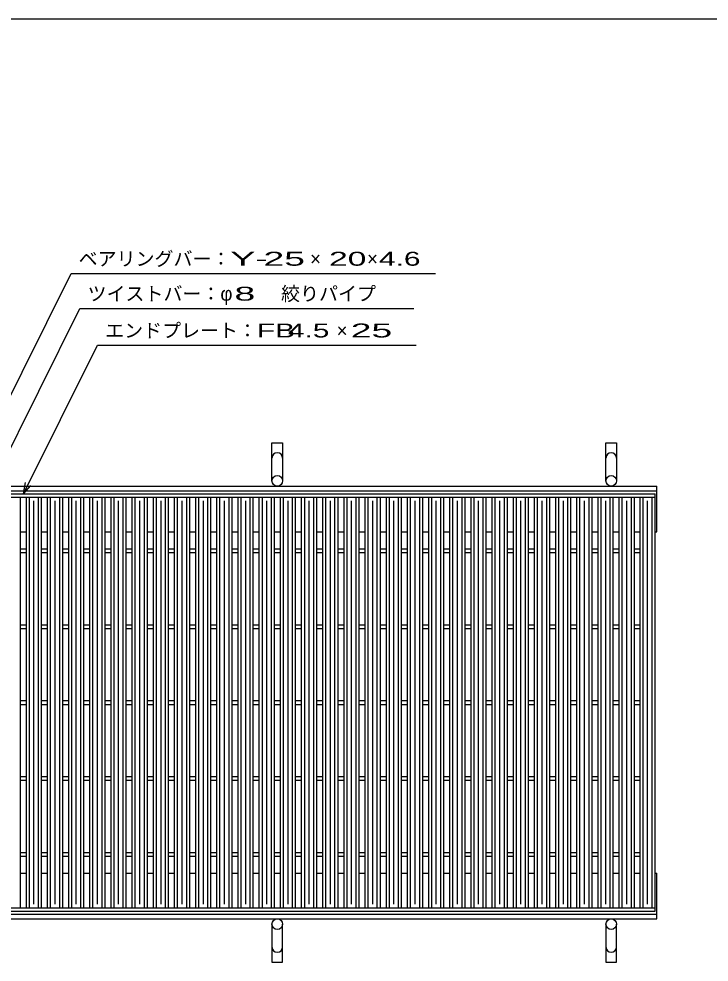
# Model space of a CAD drawing. Units: millimetres, scale not verified. Extents: x -1820 to 1724, y -1285 to 1059.
# Drawn here: x -1268 to -359, y -184 to 1059 of the extents above; entities that cross this region are included whole.
import ezdxf
from ezdxf.enums import TextEntityAlignment as Align

# ---------------------------------------------------------------- set-up
doc = ezdxf.new("R2010")
doc.units = ezdxf.units.MM
doc.header["$LTSCALE"] = 10
for name, color, linetype, lineweight in [('0_2', 150, 'Continuous', 25), ('16', 3, 'Continuous', 25), ('19', 6, 'Continuous', 25), ('22', 2, 'Continuous', 25)]:
    doc.layers.add(name, color=color, linetype=linetype, lineweight=lineweight)
doc.styles.add('ベクトル', font='')
doc.styles.get('ベクトル').set_extended_font_data('ベクトル')

msp = doc.modelspace()

# ---------------------------------------------------------------- linework, layer by layer
at = {"layer": '0_2'}
msp.add_line((-1736, 1059), (1724, 1059), dxfattribs=at)
at = {"layer": '16'}
for p, q in [((-1426, 433.5), (-430, 433.5)), ((-1426, 429), (-430, 429)), ((-1286.5, 429), (-1266.5, 429)), ((-1266.5, -112), (-1266.5, 429)), ((-1258.6, -112), (-1258.6, 429)), ((-1258.6, 429), (-1238.6, 429)), ((-1254.6, -112), (-1254.6, 429)), ((-1248.6, -107), (-1248.6, 424)), ((-1242.6, -112), (-1242.6, 429)), ((-1238.6, -112), (-1238.6, 429)), ((-1230.7, -112), (-1230.7, 429)), ((-1230.7, 429), (-1210.7, 429)), ((-1226.7, -112), (-1226.7, 429)), ((-1220.7, -107), (-1220.7, 424)), ((-1214.7, -112), (-1214.7, 429)), ((-1210.7, -112), (-1210.7, 429)), ((-1202.8, -112), (-1202.8, 429)), ((-1202.8, 429), (-1182.8, 429)), ((-1198.8, -112), (-1198.8, 429)), ((-1192.8, -107), (-1192.8, 424)), ((-1186.8, -112), (-1186.8, 429)), ((-1182.8, -112), (-1182.8, 429)), ((-1174.9, -112), (-1174.9, 429)), ((-1174.9, 429), (-1154.9, 429)), ((-1170.9, -112), (-1170.9, 429)), ((-1164.9, -107), (-1164.9, 424)), ((-1158.9, -112), (-1158.9, 429)), ((-1154.9, -112), (-1154.9, 429)), ((-1147, -112), (-1147, 429)), ((-1147, 429), (-1127, 429)), ((-1143, -112), (-1143, 429)), ((-1137, -107), (-1137, 424)), ((-1131, -112), (-1131, 429)), ((-1127, -112), (-1127, 429)), ((-1119.1, -112), (-1119.1, 429)), ((-1119.1, 429), (-1099.1, 429)), ((-1115.1, -112), (-1115.1, 429)), ((-1109.1, -107), (-1109.1, 424)), ((-1103.1, -112), (-1103.1, 429)), ((-1099.1, -112), (-1099.1, 429)), ((-1091.2, -112), (-1091.2, 429)), ((-1091.2, 429), (-1071.2, 429)), ((-1087.2, -112), (-1087.2, 429)), ((-1081.2, -107), (-1081.2, 424)), ((-1075.2, -112), (-1075.2, 429)), ((-1071.2, -112), (-1071.2, 429)), ((-1063.3, -112), (-1063.3, 429)), ((-1063.3, 429), (-1043.3, 429)), ((-1059.3, -112), (-1059.3, 429)), ((-1053.3, -107), (-1053.3, 424)), ((-1047.3, -112), (-1047.3, 429)), ((-1043.3, -112), (-1043.3, 429)), ((-1035.4, -112), (-1035.4, 429)), ((-1035.4, 429), (-1015.4, 429)), ((-1031.4, -112), (-1031.4, 429)), ((-1025.4, -107), (-1025.4, 424)), ((-1019.4, -112), (-1019.4, 429)), ((-1015.4, -112), (-1015.4, 429)), ((-1007.5, -112), (-1007.5, 429)), ((-1007.5, 429), (-987.5, 429)), ((-1003.5, -112), (-1003.5, 429)), ((-997.5, -107), (-997.5, 424)), ((-991.5, -112), (-991.5, 429)), ((-987.5, -112), (-987.5, 429)), ((-979.6, -112), (-979.6, 429)), ((-979.6, 429), (-959.6, 429)), ((-975.6, -112), (-975.6, 429)), ((-969.6, -107), (-969.6, 424)), ((-963.6, -112), (-963.6, 429)), ((-959.6, -112), (-959.6, 429)), ((-951.7, -112), (-951.7, 429)), ((-951.7, 429), (-931.7, 429)), ((-947.7, -112), (-947.7, 429)), ((-941.7, -107), (-941.7, 424)), ((-935.7, -112), (-935.7, 429)), ((-931.7, -112), (-931.7, 429)), ((-923.8, -112), (-923.8, 429)), ((-923.8, 429), (-903.8, 429)), ((-919.8, -112), (-919.8, 429)), ((-913.8, -107), (-913.8, 424)), ((-907.8, -112), (-907.8, 429)), ((-903.8, -112), (-903.8, 429)), ((-895.9, -112), (-895.9, 429)), ((-895.9, 429), (-875.9, 429)), ((-891.9, -112), (-891.9, 429)), ((-885.9, -107), (-885.9, 424)), ((-879.9, -112), (-879.9, 429)), ((-875.9, -112), (-875.9, 429)), ((-868, -112), (-868, 429)), ((-868, 429), (-848, 429)), ((-864, -112), (-864, 429)), ((-858, -107), (-858, 424)), ((-852, -112), (-852, 429)), ((-848, -112), (-848, 429)), ((-840.1, -112), (-840.1, 429)), ((-840.1, 429), (-820.1, 429)), ((-836.1, -112), (-836.1, 429)), ((-830.1, -107), (-830.1, 424)), ((-824.1, -112), (-824.1, 429)), ((-820.1, -112), (-820.1, 429)), ((-812.2, -112), (-812.2, 429)), ((-812.2, 429), (-792.2, 429)), ((-808.2, -112), (-808.2, 429)), ((-802.2, -107), (-802.2, 424)), ((-796.2, -112), (-796.2, 429)), ((-792.2, -112), (-792.2, 429)), ((-784.3, -112), (-784.3, 429)), ((-784.3, 429), (-764.3, 429)), ((-780.3, -112), (-780.3, 429)), ((-774.3, -107), (-774.3, 424)), ((-768.3, -112), (-768.3, 429)), ((-764.3, -112), (-764.3, 429)), ((-756.4, -112), (-756.4, 429)), ((-756.4, 429), (-736.4, 429)), ((-752.4, -112), (-752.4, 429)), ((-746.4, -107), (-746.4, 424)), ((-740.4, -112), (-740.4, 429)), ((-736.4, -112), (-736.4, 429)), ((-728.5, -112), (-728.5, 429)), ((-728.5, 429), (-708.5, 429)), ((-724.5, -112), (-724.5, 429)), ((-718.5, -107), (-718.5, 424)), ((-712.5, -112), (-712.5, 429)), ((-708.5, -112), (-708.5, 429)), ((-700.6, -112), (-700.6, 429)), ((-700.6, 429), (-680.6, 429)), ((-696.6, -112), (-696.6, 429)), ((-690.6, -107), (-690.6, 424)), ((-684.6, -112), (-684.6, 429)), ((-680.6, -112), (-680.6, 429)), ((-672.7, -112), (-672.7, 429)), ((-672.7, 429), (-652.7, 429)), ((-668.7, -112), (-668.7, 429)), ((-662.7, -107), (-662.7, 424)), ((-656.7, -112), (-656.7, 429)), ((-652.7, -112), (-652.7, 429)), ((-644.8, -112), (-644.8, 429)), ((-644.8, 429), (-624.8, 429)), ((-640.8, -112), (-640.8, 429)), ((-634.8, -107), (-634.8, 424)), ((-628.8, -112), (-628.8, 429)), ((-624.8, -112), (-624.8, 429)), ((-616.9, -112), (-616.9, 429)), ((-616.9, 429), (-596.9, 429)), ((-612.9, -112), (-612.9, 429)), ((-606.9, -107), (-606.9, 424)), ((-600.9, -112), (-600.9, 429)), ((-596.9, -112), (-596.9, 429)), ((-589, -112), (-589, 429)), ((-589, 429), (-569, 429)), ((-585, -112), (-585, 429)), ((-579, -107), (-579, 424)), ((-573, -112), (-573, 429)), ((-569, -112), (-569, 429)), ((-561.1, -112), (-561.1, 429)), ((-561.1, 429), (-541.1, 429)), ((-557.1, -112), (-557.1, 429)), ((-551.1, -107), (-551.1, 424)), ((-545.1, -112), (-545.1, 429)), ((-541.1, -112), (-541.1, 429)), ((-533.2, -112), (-533.2, 429)), ((-533.2, 429), (-513.2, 429)), ((-529.2, -112), (-529.2, 429)), ((-523.2, -107), (-523.2, 424)), ((-517.2, -112), (-517.2, 429)), ((-513.2, -112), (-513.2, 429)), ((-505.3, -112), (-505.3, 429)), ((-505.3, 429), (-485.3, 429)), ((-501.3, -112), (-501.3, 429)), ((-495.3, -107), (-495.3, 424)), ((-489.3, -112), (-489.3, 429)), ((-485.3, -112), (-485.3, 429)), ((-477.4, -112), (-477.4, 429)), ((-477.4, 429), (-457.4, 429)), ((-473.4, -112), (-473.4, 429)), ((-467.4, -107), (-467.4, 424)), ((-461.4, -112), (-461.4, 429)), ((-457.4, -112), (-457.4, 429)), ((-450, -112), (-450, 429)), ((-450, 429), (-430, 429)), ((-446, -112), (-446, 429)), ((-440, -107), (-440, 424)), ((-434, -112), (-434, 429)), ((-430, 429), (-430, 433.5)), ((-430, -112), (-430, 429)), ((-1266.5, 361), (-1258.6, 361)), ((-1238.6, 361), (-1230.7, 361)), ((-1210.7, 361), (-1202.8, 361)), ((-1182.8, 361), (-1174.9, 361)), ((-1154.9, 361), (-1147, 361)), ((-1127, 361), (-1119.1, 361)), ((-1099.1, 361), (-1091.2, 361)), ((-1071.2, 361), (-1063.3, 361)), ((-1043.3, 361), (-1035.4, 361)), ((-1015.4, 361), (-1007.5, 361)), ((-987.5, 361), (-979.6, 361)), ((-959.6, 361), (-951.7, 361)), ((-931.7, 361), (-923.8, 361)), ((-903.8, 361), (-895.9, 361)), ((-875.9, 361), (-868, 361)), ((-848, 361), (-840.1, 361)), ((-820.1, 361), (-812.2, 361)), ((-792.2, 361), (-784.3, 361)), ((-764.3, 361), (-756.4, 361)), ((-736.4, 361), (-728.5, 361)), ((-708.5, 361), (-700.6, 361)), ((-680.6, 361), (-672.7, 361)), ((-652.7, 361), (-644.8, 361)), ((-624.8, 361), (-616.9, 361)), ((-596.9, 361), (-589, 361)), ((-569, 361), (-561.1, 361)), ((-541.1, 361), (-533.2, 361)), ((-513.2, 361), (-505.3, 361)), ((-485.3, 361), (-477.4, 361)), ((-457.4, 361), (-449.5, 361)), ((-1266.5, 356), (-1258.6, 356)), ((-1238.6, 356), (-1230.7, 356)), ((-1210.7, 356), (-1202.8, 356)), ((-1182.8, 356), (-1174.9, 356)), ((-1154.9, 356), (-1147, 356)), ((-1127, 356), (-1119.1, 356)), ((-1099.1, 356), (-1091.2, 356)), ((-1071.2, 356), (-1063.3, 356)), ((-1043.3, 356), (-1035.4, 356)), ((-1015.4, 356), (-1007.5, 356)), ((-987.5, 356), (-979.6, 356)), ((-959.6, 356), (-951.7, 356)), ((-931.7, 356), (-923.8, 356)), ((-903.8, 356), (-895.9, 356)), ((-875.9, 356), (-868, 356)), ((-848, 356), (-840.1, 356)), ((-820.1, 356), (-812.2, 356)), ((-792.2, 356), (-784.3, 356)), ((-764.3, 356), (-756.4, 356)), ((-736.4, 356), (-728.5, 356)), ((-708.5, 356), (-700.6, 356)), ((-680.6, 356), (-672.7, 356)), ((-652.7, 356), (-644.8, 356)), ((-624.8, 356), (-616.9, 356)), ((-596.9, 356), (-589, 356)), ((-569, 356), (-561.1, 356)), ((-541.1, 356), (-533.2, 356)), ((-513.2, 356), (-505.3, 356)), ((-485.3, 356), (-477.4, 356)), ((-457.4, 356), (-449.5, 356)), ((-1266.5, 261), (-1258.6, 261)), ((-1238.6, 261), (-1230.7, 261)), ((-1210.7, 261), (-1202.8, 261)), ((-1182.8, 261), (-1174.9, 261)), ((-1154.9, 261), (-1147, 261)), ((-1127, 261), (-1119.1, 261)), ((-1099.1, 261), (-1091.2, 261)), ((-1071.2, 261), (-1063.3, 261)), ((-1043.3, 261), (-1035.4, 261)), ((-1015.4, 261), (-1007.5, 261)), ((-987.5, 261), (-979.6, 261)), ((-959.6, 261), (-951.7, 261)), ((-931.7, 261), (-923.8, 261)), ((-903.8, 261), (-895.9, 261)), ((-875.9, 261), (-868, 261)), ((-848, 261), (-840.1, 261)), ((-820.1, 261), (-812.2, 261)), ((-792.2, 261), (-784.3, 261)), ((-764.3, 261), (-756.4, 261)), ((-736.4, 261), (-728.5, 261)), ((-708.5, 261), (-700.6, 261)), ((-680.6, 261), (-672.7, 261)), ((-652.7, 261), (-644.8, 261)), ((-624.8, 261), (-616.9, 261)), ((-596.9, 261), (-589, 261)), ((-569, 261), (-561.1, 261)), ((-541.1, 261), (-533.2, 261)), ((-513.2, 261), (-505.3, 261)), ((-485.3, 261), (-477.4, 261)), ((-457.4, 261), (-449.5, 261)), ((-1266.5, 256), (-1258.6, 256)), ((-1238.6, 256), (-1230.7, 256)), ((-1210.7, 256), (-1202.8, 256)), ((-1182.8, 256), (-1174.9, 256)), ((-1154.9, 256), (-1147, 256)), ((-1127, 256), (-1119.1, 256)), ((-1099.1, 256), (-1091.2, 256)), ((-1071.2, 256), (-1063.3, 256)), ((-1043.3, 256), (-1035.4, 256)), ((-1015.4, 256), (-1007.5, 256)), ((-987.5, 256), (-979.6, 256)), ((-959.6, 256), (-951.7, 256)), ((-931.7, 256), (-923.8, 256)), ((-903.8, 256), (-895.9, 256)), ((-875.9, 256), (-868, 256)), ((-848, 256), (-840.1, 256)), ((-820.1, 256), (-812.2, 256)), ((-792.2, 256), (-784.3, 256)), ((-764.3, 256), (-756.4, 256)), ((-736.4, 256), (-728.5, 256)), ((-708.5, 256), (-700.6, 256)), ((-680.6, 256), (-672.7, 256)), ((-652.7, 256), (-644.8, 256)), ((-624.8, 256), (-616.9, 256)), ((-596.9, 256), (-589, 256)), ((-569, 256), (-561.1, 256)), ((-541.1, 256), (-533.2, 256)), ((-513.2, 256), (-505.3, 256)), ((-485.3, 256), (-477.4, 256)), ((-457.4, 256), (-449.5, 256)), ((-1266.5, 161), (-1258.6, 161)), ((-1266.5, 156), (-1258.6, 156)), ((-1238.6, 161), (-1230.7, 161)), ((-1238.6, 156), (-1230.7, 156)), ((-1210.7, 161), (-1202.8, 161)), ((-1210.7, 156), (-1202.8, 156)), ((-1182.8, 161), (-1174.9, 161)), ((-1182.8, 156), (-1174.9, 156)), ((-1154.9, 161), (-1147, 161)), ((-1154.9, 156), (-1147, 156)), ((-1127, 161), (-1119.1, 161)), ((-1127, 156), (-1119.1, 156)), ((-1099.1, 161), (-1091.2, 161)), ((-1099.1, 156), (-1091.2, 156)), ((-1071.2, 161), (-1063.3, 161)), ((-1071.2, 156), (-1063.3, 156)), ((-1043.3, 161), (-1035.4, 161)), ((-1043.3, 156), (-1035.4, 156)), ((-1015.4, 161), (-1007.5, 161)), ((-1015.4, 156), (-1007.5, 156)), ((-987.5, 161), (-979.6, 161)), ((-987.5, 156), (-979.6, 156)), ((-959.6, 161), (-951.7, 161)), ((-959.6, 156), (-951.7, 156)), ((-931.7, 161), (-923.8, 161)), ((-931.7, 156), (-923.8, 156)), ((-903.8, 161), (-895.9, 161)), ((-903.8, 156), (-895.9, 156)), ((-875.9, 161), (-868, 161)), ((-875.9, 156), (-868, 156)), ((-848, 161), (-840.1, 161)), ((-848, 156), (-840.1, 156)), ((-820.1, 161), (-812.2, 161)), ((-820.1, 156), (-812.2, 156)), ((-792.2, 161), (-784.3, 161)), ((-792.2, 156), (-784.3, 156)), ((-764.3, 161), (-756.4, 161)), ((-764.3, 156), (-756.4, 156)), ((-736.4, 161), (-728.5, 161)), ((-736.4, 156), (-728.5, 156)), ((-708.5, 161), (-700.6, 161)), ((-708.5, 156), (-700.6, 156)), ((-680.6, 161), (-672.7, 161)), ((-680.6, 156), (-672.7, 156)), ((-652.7, 161), (-644.8, 161)), ((-652.7, 156), (-644.8, 156)), ((-624.8, 161), (-616.9, 161)), ((-624.8, 156), (-616.9, 156)), ((-596.9, 161), (-589, 161)), ((-596.9, 156), (-589, 156)), ((-569, 161), (-561.1, 161)), ((-569, 156), (-561.1, 156)), ((-541.1, 161), (-533.2, 161)), ((-541.1, 156), (-533.2, 156)), ((-513.2, 161), (-505.3, 161)), ((-513.2, 156), (-505.3, 156)), ((-485.3, 161), (-477.4, 161)), ((-485.3, 156), (-477.4, 156)), ((-457.4, 161), (-449.5, 161)), ((-457.4, 156), (-449.5, 156)), ((-1266.5, 61), (-1258.6, 61)), ((-1266.5, 56), (-1258.6, 56)), ((-1238.6, 61), (-1230.7, 61)), ((-1238.6, 56), (-1230.7, 56)), ((-1210.7, 61), (-1202.8, 61)), ((-1210.7, 56), (-1202.8, 56)), ((-1182.8, 61), (-1174.9, 61)), ((-1182.8, 56), (-1174.9, 56)), ((-1154.9, 61), (-1147, 61)), ((-1154.9, 56), (-1147, 56)), ((-1127, 61), (-1119.1, 61)), ((-1127, 56), (-1119.1, 56)), ((-1099.1, 61), (-1091.2, 61)), ((-1099.1, 56), (-1091.2, 56)), ((-1071.2, 61), (-1063.3, 61)), ((-1071.2, 56), (-1063.3, 56)), ((-1043.3, 61), (-1035.4, 61)), ((-1043.3, 56), (-1035.4, 56)), ((-1015.4, 61), (-1007.5, 61)), ((-1015.4, 56), (-1007.5, 56)), ((-987.5, 61), (-979.6, 61)), ((-987.5, 56), (-979.6, 56)), ((-959.6, 61), (-951.7, 61)), ((-959.6, 56), (-951.7, 56)), ((-931.7, 61), (-923.8, 61)), ((-931.7, 56), (-923.8, 56)), ((-903.8, 61), (-895.9, 61)), ((-903.8, 56), (-895.9, 56)), ((-875.9, 61), (-868, 61)), ((-875.9, 56), (-868, 56)), ((-848, 61), (-840.1, 61)), ((-848, 56), (-840.1, 56)), ((-820.1, 61), (-812.2, 61)), ((-820.1, 56), (-812.2, 56)), ((-792.2, 61), (-784.3, 61)), ((-792.2, 56), (-784.3, 56)), ((-764.3, 61), (-756.4, 61)), ((-764.3, 56), (-756.4, 56)), ((-736.4, 61), (-728.5, 61)), ((-736.4, 56), (-728.5, 56)), ((-708.5, 61), (-700.6, 61)), ((-708.5, 56), (-700.6, 56)), ((-680.6, 61), (-672.7, 61)), ((-680.6, 56), (-672.7, 56)), ((-652.7, 61), (-644.8, 61)), ((-652.7, 56), (-644.8, 56)), ((-624.8, 61), (-616.9, 61)), ((-624.8, 56), (-616.9, 56)), ((-596.9, 61), (-589, 61)), ((-596.9, 56), (-589, 56)), ((-569, 61), (-561.1, 61)), ((-569, 56), (-561.1, 56)), ((-541.1, 61), (-533.2, 61)), ((-541.1, 56), (-533.2, 56)), ((-513.2, 61), (-505.3, 61)), ((-513.2, 56), (-505.3, 56)), ((-485.3, 61), (-477.4, 61)), ((-485.3, 56), (-477.4, 56)), ((-457.4, 61), (-449.5, 61)), ((-457.4, 56), (-449.5, 56)), ((-1266.5, -39), (-1258.6, -39)), ((-1266.5, -44), (-1258.6, -44)), ((-1238.6, -39), (-1230.7, -39)), ((-1238.6, -44), (-1230.7, -44)), ((-1210.7, -39), (-1202.8, -39)), ((-1210.7, -44), (-1202.8, -44)), ((-1182.8, -39), (-1174.9, -39)), ((-1182.8, -44), (-1174.9, -44)), ((-1154.9, -39), (-1147, -39)), ((-1154.9, -44), (-1147, -44)), ((-1127, -39), (-1119.1, -39)), ((-1127, -44), (-1119.1, -44)), ((-1099.1, -39), (-1091.2, -39)), ((-1099.1, -44), (-1091.2, -44)), ((-1071.2, -39), (-1063.3, -39)), ((-1071.2, -44), (-1063.3, -44)), ((-1043.3, -39), (-1035.4, -39)), ((-1043.3, -44), (-1035.4, -44)), ((-1015.4, -39), (-1007.5, -39)), ((-1015.4, -44), (-1007.5, -44)), ((-987.5, -39), (-979.6, -39)), ((-987.5, -44), (-979.6, -44)), ((-959.6, -39), (-951.7, -39)), ((-959.6, -44), (-951.7, -44)), ((-931.7, -39), (-923.8, -39)), ((-931.7, -44), (-923.8, -44)), ((-903.8, -39), (-895.9, -39)), ((-903.8, -44), (-895.9, -44)), ((-875.9, -39), (-868, -39)), ((-875.9, -44), (-868, -44)), ((-848, -39), (-840.1, -39)), ((-848, -44), (-840.1, -44)), ((-820.1, -39), (-812.2, -39)), ((-820.1, -44), (-812.2, -44)), ((-792.2, -39), (-784.3, -39)), ((-792.2, -44), (-784.3, -44)), ((-764.3, -39), (-756.4, -39)), ((-764.3, -44), (-756.4, -44)), ((-736.4, -39), (-728.5, -39)), ((-736.4, -44), (-728.5, -44)), ((-708.5, -39), (-700.6, -39)), ((-708.5, -44), (-700.6, -44)), ((-680.6, -39), (-672.7, -39)), ((-680.6, -44), (-672.7, -44)), ((-652.7, -39), (-644.8, -39)), ((-652.7, -44), (-644.8, -44)), ((-624.8, -39), (-616.9, -39)), ((-624.8, -44), (-616.9, -44)), ((-596.9, -39), (-589, -39)), ((-596.9, -44), (-589, -44)), ((-569, -39), (-561.1, -39)), ((-569, -44), (-561.1, -44)), ((-541.1, -39), (-533.2, -39)), ((-541.1, -44), (-533.2, -44)), ((-513.2, -39), (-505.3, -39)), ((-513.2, -44), (-505.3, -44)), ((-485.3, -39), (-477.4, -39)), ((-485.3, -44), (-477.4, -44)), ((-457.4, -39), (-449.5, -39)), ((-457.4, -44), (-449.5, -44)), ((-1426, -112), (-430, -112)), ((-1426, -116.5), (-430, -116.5)), ((-1286.5, -112), (-1266.5, -112)), ((-1258.6, -112), (-1238.6, -112)), ((-1230.7, -112), (-1210.7, -112)), ((-1202.8, -112), (-1182.8, -112)), ((-1174.9, -112), (-1154.9, -112)), ((-1147, -112), (-1127, -112)), ((-1119.1, -112), (-1099.1, -112)), ((-1091.2, -112), (-1071.2, -112)), ((-1063.3, -112), (-1043.3, -112)), ((-1035.4, -112), (-1015.4, -112)), ((-1007.5, -112), (-987.5, -112)), ((-979.6, -112), (-959.6, -112)), ((-951.7, -112), (-931.7, -112)), ((-923.8, -112), (-903.8, -112)), ((-895.9, -112), (-875.9, -112)), ((-868, -112), (-848, -112)), ((-840.1, -112), (-820.1, -112)), ((-812.2, -112), (-792.2, -112)), ((-784.3, -112), (-764.3, -112)), ((-756.4, -112), (-736.4, -112)), ((-728.5, -112), (-708.5, -112)), ((-700.6, -112), (-680.6, -112)), ((-672.7, -112), (-652.7, -112)), ((-644.8, -112), (-624.8, -112)), ((-616.9, -112), (-596.9, -112)), ((-589, -112), (-569, -112)), ((-561.1, -112), (-541.1, -112)), ((-533.2, -112), (-513.2, -112)), ((-505.3, -112), (-485.3, -112)), ((-477.4, -112), (-457.4, -112)), ((-450, -112), (-430, -112)), ((-430, -116.5), (-430, -112))]:
    msp.add_line(p, q, dxfattribs=at)
at = {"layer": '19'}
for p, q in [((-935, 450.5), (-935, 500.5)), ((-935, 500.5), (-921, 500.5)), ((-921, 500.5), (-921, 450.5)), ((-495, 450.5), (-495, 500.5)), ((-495, 500.5), (-481, 500.5)), ((-481, 500.5), (-481, 450.5)), ((-1428, 443.5), (-428, 443.5)), ((-1428, 437.5), (-428, 437.5)), ((-428, 383.5), (-428, 443.5)), ((-1266.5, 383.5), (-1258.6, 383.5)), ((-1238.6, 383.5), (-1230.7, 383.5)), ((-1210.7, 383.5), (-1202.8, 383.5)), ((-1182.8, 383.5), (-1174.9, 383.5)), ((-1154.9, 383.5), (-1147, 383.5)), ((-1127, 383.5), (-1119.1, 383.5)), ((-1099.1, 383.5), (-1091.2, 383.5)), ((-1071.2, 383.5), (-1063.3, 383.5)), ((-1043.3, 383.5), (-1035.4, 383.5)), ((-1015.4, 383.5), (-1007.5, 383.5)), ((-987.5, 383.5), (-979.6, 383.5)), ((-959.6, 383.5), (-951.7, 383.5)), ((-931.7, 383.5), (-923.8, 383.5)), ((-903.8, 383.5), (-895.9, 383.5)), ((-875.9, 383.5), (-868, 383.5)), ((-848, 383.5), (-840.1, 383.5)), ((-820.1, 383.5), (-812.2, 383.5)), ((-792.2, 383.5), (-784.3, 383.5)), ((-764.3, 383.5), (-756.4, 383.5)), ((-736.4, 383.5), (-728.5, 383.5)), ((-708.5, 383.5), (-700.6, 383.5)), ((-680.6, 383.5), (-672.7, 383.5)), ((-652.7, 383.5), (-644.8, 383.5)), ((-624.8, 383.5), (-616.9, 383.5)), ((-596.9, 383.5), (-589, 383.5)), ((-569, 383.5), (-561.1, 383.5)), ((-541.1, 383.5), (-533.7, 383.5)), ((-513.2, 383.5), (-505.8, 383.5)), ((-485.3, 383.5), (-477.9, 383.5)), ((-457.4, 383.5), (-450, 383.5)), ((-430, 383.5), (-428, 383.5)), ((-1266.5, -66.5), (-1258.6, -66.5)), ((-1238.6, -66.5), (-1230.7, -66.5)), ((-1210.7, -66.5), (-1202.8, -66.5)), ((-1182.8, -66.5), (-1174.9, -66.5)), ((-1154.9, -66.5), (-1147, -66.5)), ((-1127, -66.5), (-1119.1, -66.5)), ((-1099.1, -66.5), (-1091.2, -66.5)), ((-1071.2, -66.5), (-1063.3, -66.5)), ((-1043.3, -66.5), (-1035.4, -66.5)), ((-1015.4, -66.5), (-1007.5, -66.5)), ((-987.5, -66.5), (-979.6, -66.5)), ((-959.6, -66.5), (-951.7, -66.5)), ((-931.7, -66.5), (-923.8, -66.5)), ((-903.8, -66.5), (-895.9, -66.5)), ((-875.9, -66.5), (-868, -66.5)), ((-848, -66.5), (-840.1, -66.5)), ((-820.1, -66.5), (-812.2, -66.5)), ((-792.2, -66.5), (-784.3, -66.5)), ((-764.3, -66.5), (-756.4, -66.5)), ((-736.4, -66.5), (-728.5, -66.5)), ((-708.5, -66.5), (-700.6, -66.5)), ((-680.6, -66.5), (-672.7, -66.5)), ((-652.7, -66.5), (-644.8, -66.5)), ((-624.8, -66.5), (-616.9, -66.5)), ((-596.9, -66.5), (-589, -66.5)), ((-569, -66.5), (-561.1, -66.5)), ((-541.1, -66.5), (-533.7, -66.5)), ((-513.2, -66.5), (-505.8, -66.5)), ((-485.3, -66.5), (-477.9, -66.5)), ((-457.4, -66.5), (-450, -66.5)), ((-430, -66.5), (-428, -66.5)), ((-428, -126.5), (-428, -66.5)), ((-1428, -120.5), (-428, -120.5)), ((-1428, -126.5), (-428, -126.5)), ((-935, -133.5), (-935, -183.5)), ((-921, -183.5), (-921, -133.5)), ((-495, -133.5), (-495, -183.5)), ((-481, -183.5), (-481, -133.5)), ((-935, -183.5), (-921, -183.5)), ((-495, -183.5), (-481, -183.5))]:
    msp.add_line(p, q, dxfattribs=at)
for centre in [(-928, 450.5), (-488, 450.5), (-928, -133.5), (-488, -133.5)]:
    msp.add_circle(centre, 7, dxfattribs=at)
for centre, start, end in [((-928, 480.5), 0, 180), ((-488, 480.5), 0, 180), ((-928, -163.5), 180, 0), ((-488, -163.5), 180, 0)]:
    msp.add_arc(centre, 7, start, end, dxfattribs=at)
at = {"layer": '22', "color": 4}
for p, q in [((-1406, 311), (-1199.75, 723.5)), ((-1199.75, 723.5), (-719.75, 723.5)), ((-1346.25, 361), (-1188, 677.5)), ((-1188, 677.5), (-748, 677.5)), ((-1262.55, 433.5), (-1164.8, 629)), ((-1164.8, 629), (-744.8, 629)), ((-1262.55, 433.5), (-1259.55, 448.1)), ((-1262.55, 433.5), (-1252.55, 444.5))]:
    msp.add_line(p, q, dxfattribs=at)

# ---------------------------------------------------------------- texts
at = {"layer": '22', "style": 'ベクトル'}
for s, p in [('ベアリングバー：', (-1189.75, 743)), ('×', (-884.75, 743)), ('×', (-809.75, 743)), ('ツイストバー：', (-1178, 697)), ('絞りパイプ', (-923, 697)), ('φ', (-1003, 697)), ('エンドプレート：', (-1154.8, 648.5)), ('×', (-849.8, 648.5))]:
    msp.add_text(s, height=18.33, dxfattribs=at).set_placement(p, align=Align.MIDDLE_LEFT)
for s, width, p in [('Y-', 2, (-989.75, 743)), (' 25 ', 2, (-959.75, 743)), ('20', 1.8, (-859.75, 743)), (' 4.6 ', 1.6, (-804.75, 743)), (' 8 ', 2, (-998, 697)), ('FB', 1.6, (-954.8, 648.5)), (' 4.5 ', 1.6, (-924.8, 648.5)), (' 25 ', 2, (-844.8, 648.5))]:
    msp.add_text(s, height=18.33, dxfattribs=dict(at, width=width)).set_placement(p, align=Align.MIDDLE_LEFT)

doc.saveas('drawing.dxf')
